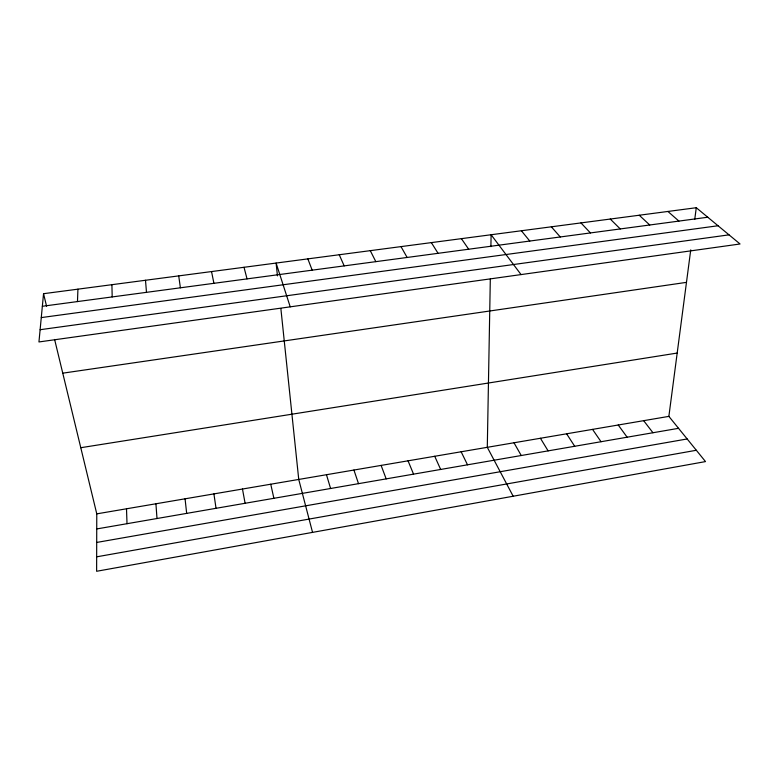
<?xml version="1.0" encoding="UTF-8"?>
<svg xmlns="http://www.w3.org/2000/svg" width="779" height="779" viewBox="0 0 779 779"><rect width="100%" height="100%" fill="white"/><g stroke="black" fill="none" stroke-linecap="round" stroke-linejoin="round"><path stroke-width="1.17" d="M54.608 339.449L96.771 513.858L96.625 571.28L705.501 461.587L668.869 416.376L690.739 249.884M490.312 279.057L487.294 447.312L513.166 496.233M490.897 246.641L491.111 234.742L521.054 274.578M77.472 301.57L77.929 289.165M43.546 293.693L38.95 341.952L740.05 243.983L696.28 207.72L43.546 293.693L46.574 306.225M694.751 219.347L696.28 207.72M96.654 556.829L696.329 450.272M96.693 542.447L687.175 438.957M96.732 528.941L678.548 428.314M96.771 513.858L668.869 416.376M80.782 447.711L677.185 353.062M62.758 373.17L686.474 282.358M40.119 329.712L729.027 234.849M41.268 317.589L718.053 225.754M42.348 306.274L707.76 217.234M667.915 211.46L678.918 221.1M639.238 215.228L649.744 224.995M610.259 219.045L620.259 228.948M580.959 222.911L590.433 232.94M551.337 226.806L560.286 236.972M521.385 230.759L529.788 241.052M643.668 420.67L652.958 432.744M618.234 425.003L627.134 437.204M461.392 238.656L468.685 249.231M592.546 429.385L601.047 441.722M566.615 433.796L574.707 446.279M431.352 242.61L438.08 253.321M540.431 438.265L548.104 450.875M513.984 442.764L521.239 455.52M400.99 246.612L407.125 257.459M370.278 250.653L375.829 261.656M461.129 451.771L467.517 464.81M434.711 456.27L440.671 469.455M339.235 254.743L344.182 265.882M408.04 460.817L413.552 474.148M307.851 258.881L312.175 270.167M381.116 465.404L386.17 478.881M353.929 470.039L358.515 483.671M290.216 306.838L276.107 263.059L277.451 275.854M326.469 474.723L330.588 488.501M244.012 267.285L247.04 278.882M312.545 532.378L298.747 479.445L280.878 308.669M270.751 484.217L273.887 498.307M211.547 271.569L213.913 283.322M242.473 489.027L245.103 503.283M213.913 493.896L216.036 508.307M178.712 275.893L180.397 287.802M185.071 498.813L186.668 513.39M145.498 280.265L146.491 292.339M155.927 503.779L156.998 518.522M126.5 508.794L127.016 523.702M111.913 284.686L112.186 296.926"/></g></svg>
